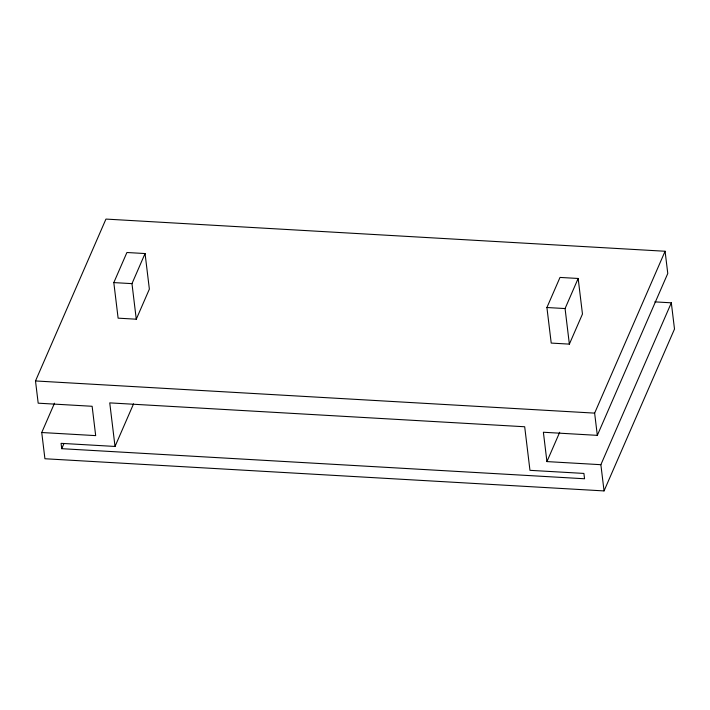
<?xml version="1.0" encoding="UTF-8"?>
<svg xmlns="http://www.w3.org/2000/svg" width="710" height="710" viewBox="0 0 710 710"><rect width="100%" height="100%" fill="white"/><g stroke="black" fill="none" stroke-linecap="round" stroke-linejoin="round"><path stroke-width="1.06" d="M671.323 302.824L674.5 329.049L604.05 490.921L44.916 458.749L41.739 432.523L95.681 435.62L92.131 406.28L38.189 403.182L35.5 380.95L105.95 219.079L665.084 251.251L667.773 273.474L597.323 435.354L543.381 432.248L546.931 461.589L600.873 464.695L671.323 302.824L654.815 301.874M41.739 432.523L54.51 403.182M113.813 282.598L126.912 252.503L145.062 253.55L149.366 289.121L136.276 319.207L118.117 318.16L113.813 282.598L131.971 283.636L145.062 253.55M61.726 448.684L61.078 443.342L115.02 446.448L109.748 402.881L524.69 426.754L529.962 470.331L583.904 473.428L584.552 478.762L61.726 448.684L63.927 443.617M115.02 446.448L133.56 403.857M546.913 307.519L560.004 277.424L578.162 278.471L582.466 314.042L569.367 344.128L551.217 343.081L546.913 307.519L565.071 308.557L578.162 278.471M546.931 461.589L559.702 432.248M597.323 435.354L594.634 413.122L665.084 251.251M35.5 380.95L594.634 413.122M600.873 464.695L604.05 490.921M565.071 308.557L569.367 344.128M131.971 283.636L136.276 319.207"/></g></svg>
